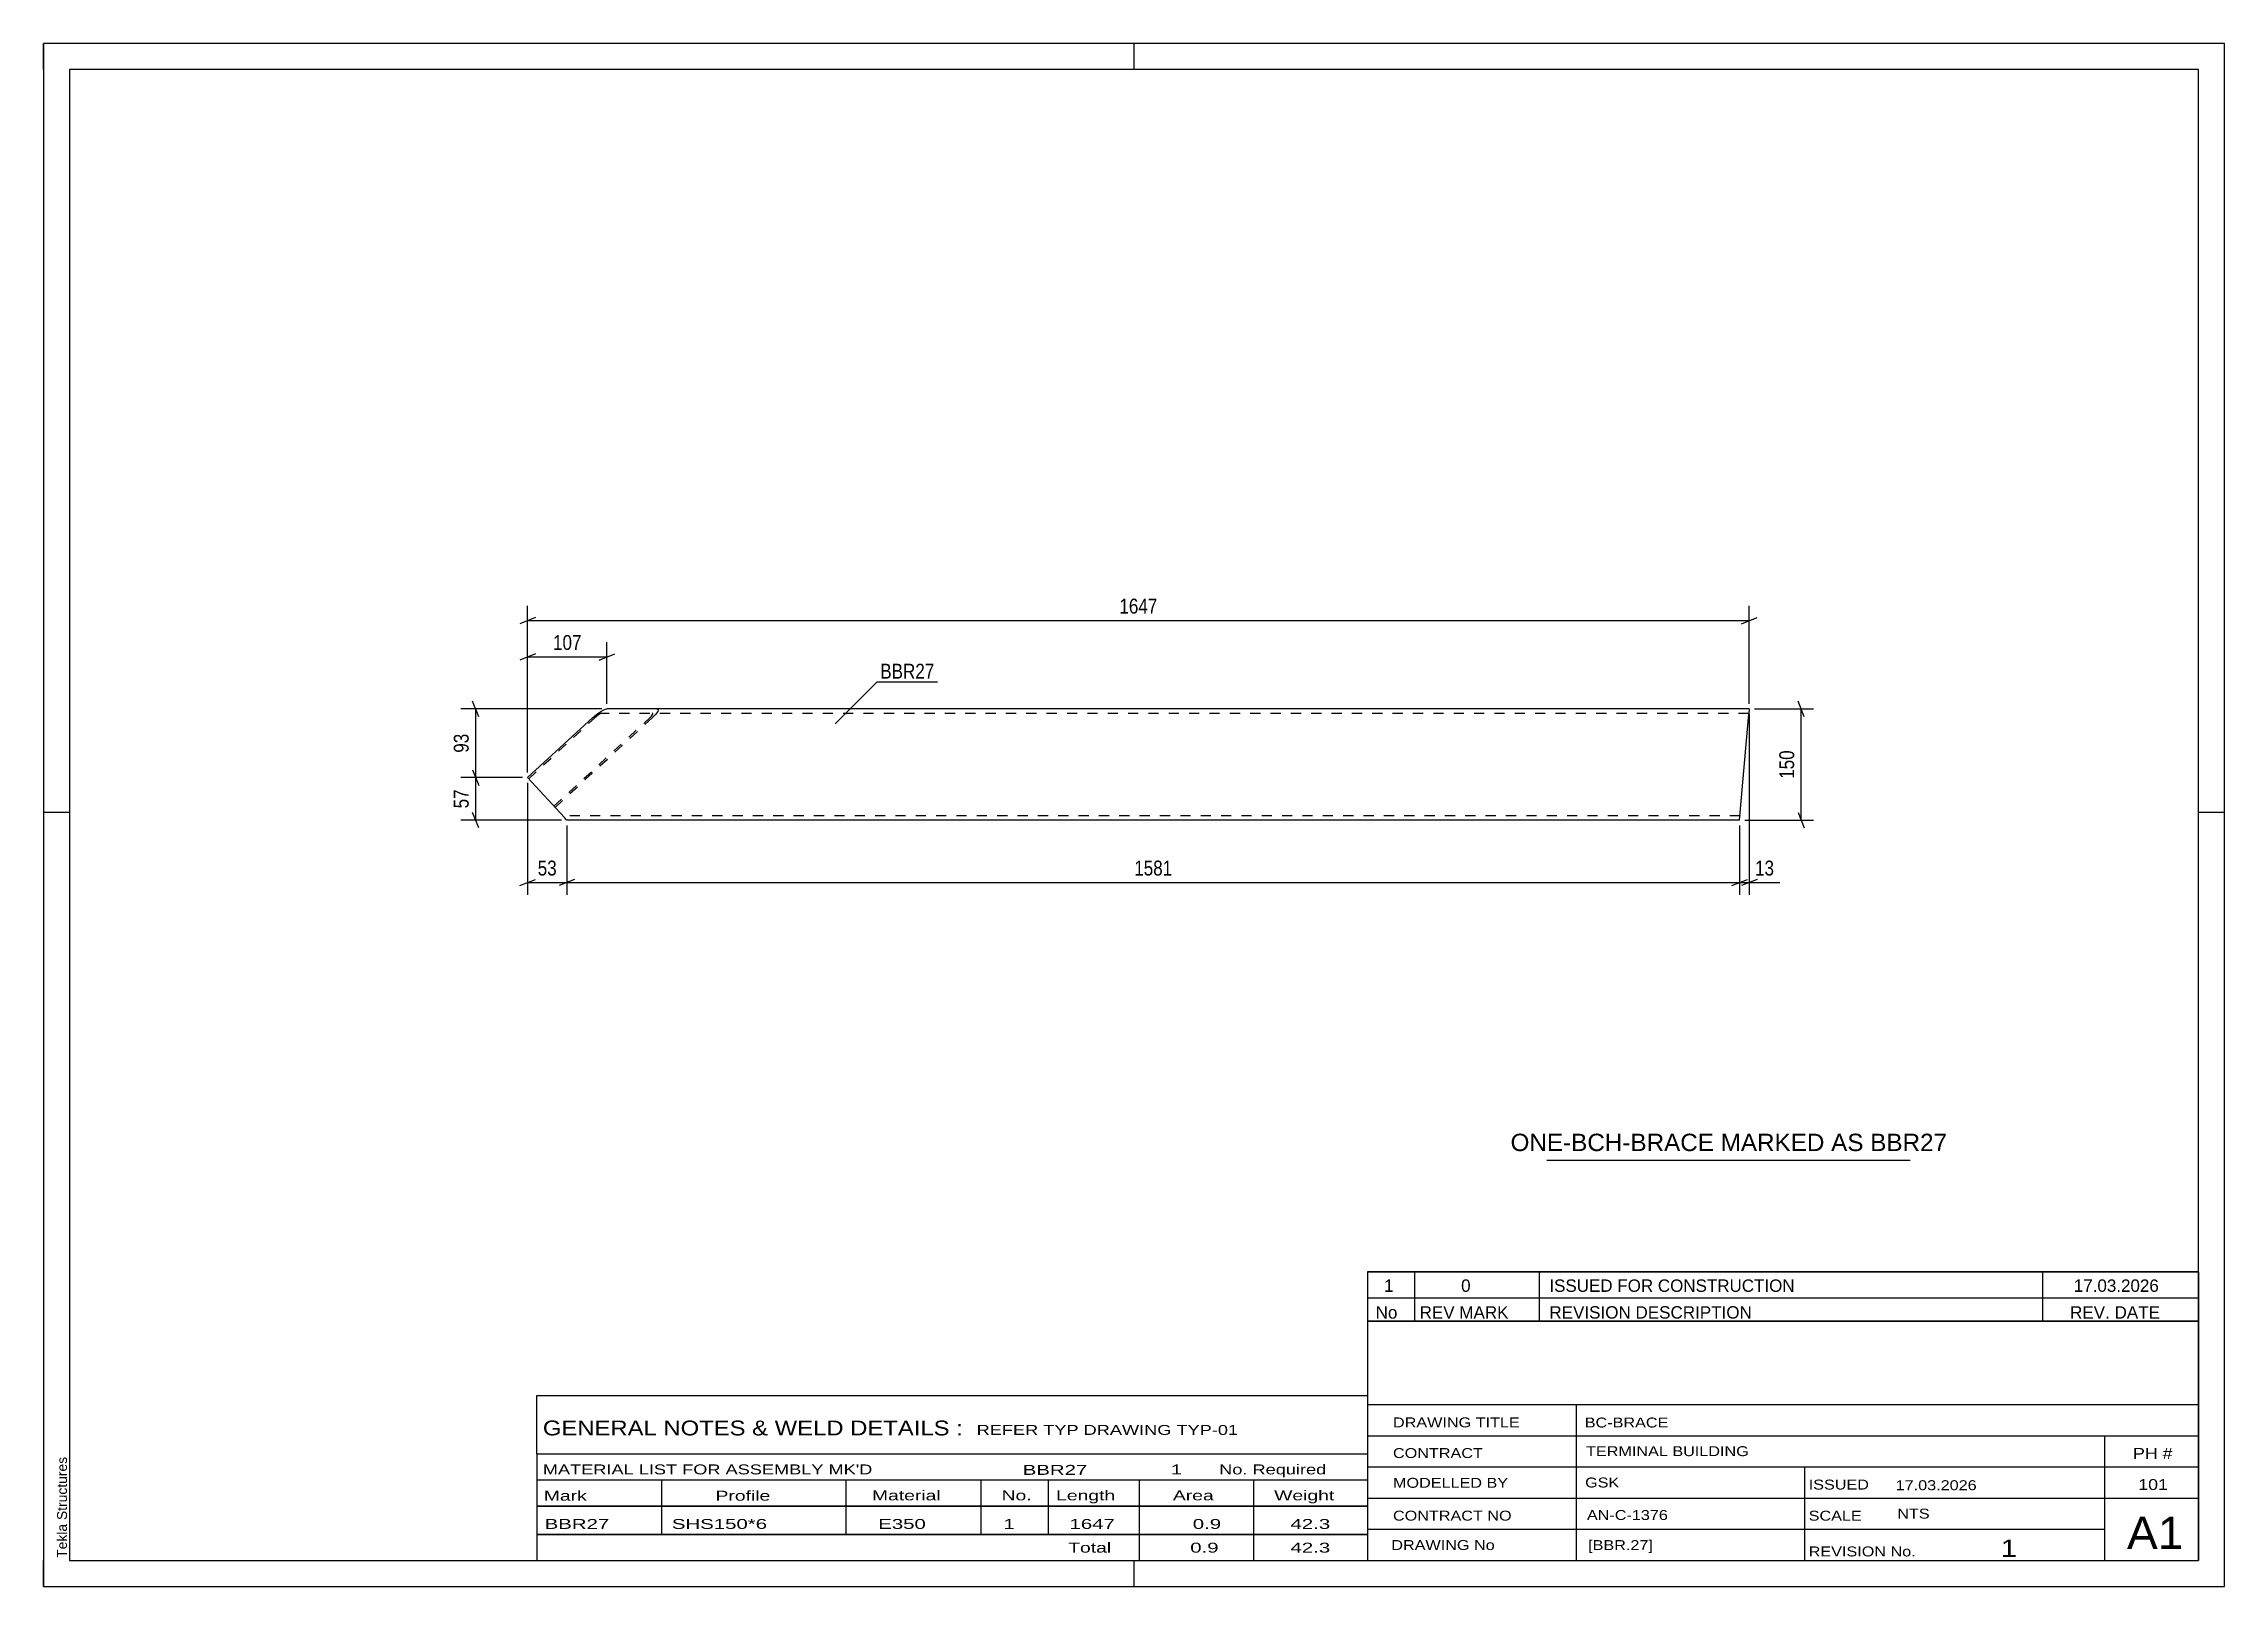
# Model space of a CAD drawing. Header units: millimetres. Extents: x 0 to 420, y 0 to 297.
import ezdxf

# ---------------------------------------------------------------- set-up
doc = ezdxf.new("R2010")
doc.units = ezdxf.units.MM
doc.linetypes.add('DXK_LINE_DOT2', pattern=[3.9198, 1.9599, -1.9599])
doc.styles.add('Arial', font='ARIAL.TTF', dxfattribs={"height": 0.2})
doc.styles.add('Arial Narrow', font='ARIALN.TTF', dxfattribs={"height": 0.2})

# ---------------------------------------------------------------- blocks, each defined once
blk = doc.blocks.new('Unknown-580739787-1161')
at = {"color": 5, "linetype": 'Continuous'}
for p, q in [((420, 297), (0, 297)), ((0, 297), (0, 0)), ((0, 292), (0, 297)), ((210, 292), (210, 297)), ((420, 0), (420, 297)), ((415, 292), (5, 292)), ((5, 292), (5, 5)), ((415, 5), (415, 292)), ((5, 149), (0, 149)), ((420, 149), (415, 149)), ((0, 0), (0, 5)), ((5, 5), (415, 5)), ((210, 0), (210, 5)), ((0, 0), (420, 0))]:
    blk.add_line(p, q, dxfattribs=at)
at = {"color": 174, "linetype": 'Continuous', "style": 'Arial'}
blk.add_text('Tekla Structures', height=1.9102, rotation=90, dxfattribs=at).set_placement((4.5, 5.5))
blk = doc.blocks.new('Part-580739787-1756 - 1750')
at = {"color": 2, "linetype": 'Continuous'}
for p, q in [((106.49, 167.87), (107.29, 168.43)), ((107.29, 168.43), (108, 168.8)), ((108, 168.8), (108.49, 168.93)), ((328.49, 168.93), (108.49, 168.93)), ((328.48, 168.8), (328.34, 167.22)), ((328.49, 168.93), (328.48, 168.8)), ((93.21, 155.71), (105.71, 167.22)), ((105.71, 167.22), (106.49, 167.87)), ((326.64, 147.5), (328.34, 167.22)), ((100.31, 148), (93.21, 155.71)), ((100.77, 147.5), (100.31, 148)), ((326.64, 147.5), (100.77, 147.5))]:
    blk.add_line(p, q, dxfattribs=at)
at = {"color": 7, "linetype": 'DXK_LINE_DOT2'}
for p, q in [((107.31, 168.01), (106.96, 167.82)), ((107.56, 168.07), (107.31, 168.01)), ((328.41, 168.07), (107.56, 168.07)), ((117.34, 168.01), (117.23, 168.07)), ((117.3, 167.87), (117.34, 168.01)), ((118.27, 168.43), (117.86, 167.87)), ((118.16, 168.93), (118.37, 168.8)), ((118.37, 168.8), (118.27, 168.43)), ((328.34, 167.22), (328.45, 168.43)), ((93.42, 155.48), (106.17, 167.22)), ((98.28, 150.2), (116.76, 167.22)), ((98.49, 149.97), (117.22, 167.22)), ((106.56, 167.54), (106.17, 167.22)), ((106.96, 167.82), (106.56, 167.54)), ((116.76, 167.22), (117.08, 167.54)), ((117.08, 167.54), (117.28, 167.82)), ((117.86, 167.87), (117.22, 167.22)), ((117.28, 167.82), (117.3, 167.87)), ((326.72, 148.36), (99.98, 148.36)), ((100.65, 147.63), (100.31, 148)), ((326.72, 148.36), (326.72, 148.42))]:
    blk.add_line(p, q, dxfattribs=at)
blk = doc.blocks.new('StraightDimension-580739787-1818 - 1750')
at = {"color": 7, "linetype": 'Continuous'}
for p, q in [((93.21, 154.71), (93.21, 133.1)), ((100.77, 146.5), (100.77, 133.1)), ((91.71, 134.9), (94.71, 136.1)), ((93.21, 135.5), (100.77, 135.5)), ((102.27, 136.1), (99.27, 134.9))]:
    blk.add_line(p, q, dxfattribs=at)
at = {"color": 0}
blk.add_wipeout([(99.42, 136.25), (99.42, 140.45), (94.56, 140.45), (94.56, 136.25)], dxfattribs=at)
at = {"color": 3, "style": 'Arial Narrow'}
blk.add_text('53', height=2.863, dxfattribs=at).set_placement((95.16, 136.85))
blk = doc.blocks.new('StraightDimension-580739787-1810 - 1750')
at = {"color": 7, "linetype": 'Continuous'}
for p, q in [((329.49, 168.93), (340.89, 168.93)), ((339.09, 167.43), (337.89, 170.43)), ((338.49, 147.5), (338.49, 168.93)), ((327.64, 147.5), (340.89, 147.5)), ((337.89, 149), (339.09, 146))]:
    blk.add_line(p, q, dxfattribs=at)
at = {"color": 0}
blk.add_wipeout([(337.74, 161.56), (333.54, 161.56), (333.54, 154.87), (337.74, 154.87)], dxfattribs=at)
at = {"color": 3, "style": 'Arial Narrow'}
blk.add_text('150', height=2.863, rotation=90.0002, dxfattribs=at).set_placement((337.14, 155.47))
blk = doc.blocks.new('StraightDimension-580739787-1816 - 1750')
at = {"color": 7, "linetype": 'Continuous'}
for p, q in [((328.49, 167.93), (328.49, 133.1)), ((326.64, 146.5), (326.64, 133.1)), ((325.14, 134.9), (328.14, 136.1)), ((326.64, 135.5), (328.49, 135.5)), ((329.99, 136.1), (326.99, 134.9))]:
    blk.add_line(p, q, dxfattribs=at)
at = {"color": 0}
blk.add_wipeout([(333.87, 136.25), (333.87, 140.45), (329.01, 140.45), (329.01, 136.25)], dxfattribs=at)
at = {"color": 7, "linetype": 'Continuous'}
blk.add_line((328.49, 135.5), (334.39, 135.5), dxfattribs=at)
blk.add_line((328.49, 135.5), (334.39, 135.5), dxfattribs=at)
at = {"color": 3, "style": 'Arial Narrow'}
blk.add_text('13', height=2.863, dxfattribs=at).set_placement((329.61, 136.85))
blk = doc.blocks.new('StraightDimension-580739787-1817 - 1750')
at = {"color": 7, "linetype": 'Continuous'}
for p, q in [((100.77, 146.5), (100.77, 133.1)), ((326.64, 146.5), (326.64, 133.1)), ((102.27, 136.1), (99.27, 134.9)), ((100.77, 135.5), (326.64, 135.5)), ((325.14, 134.9), (328.14, 136.1))]:
    blk.add_line(p, q, dxfattribs=at)
at = {"color": 0}
blk.add_wipeout([(217.96, 136.25), (217.96, 140.45), (209.45, 140.45), (209.45, 136.25)], dxfattribs=at)
at = {"color": 3, "style": 'Arial Narrow'}
blk.add_text('1581', height=2.863, dxfattribs=at).set_placement((210.05, 136.85))
blk = doc.blocks.new('StraightDimension-580739787-1830 - 1750')
at = {"color": 7, "linetype": 'Continuous'}
for p, q in [((94.71, 186.53), (91.71, 185.33)), ((93.21, 156.71), (93.21, 188.78)), ((93.21, 185.93), (328.49, 185.93)), ((326.99, 185.33), (329.99, 186.53)), ((328.49, 169.93), (328.49, 188.78))]:
    blk.add_line(p, q, dxfattribs=at)
at = {"color": 0}
blk.add_wipeout([(215.11, 186.68), (215.11, 190.88), (206.59, 190.88), (206.59, 186.68)], dxfattribs=at)
at = {"color": 3, "style": 'Arial Narrow'}
blk.add_text('1647', height=2.863, dxfattribs=at).set_placement((207.19, 187.28))
blk = doc.blocks.new('StraightDimension-580739787-2003 - 1750')
at = {"color": 7, "linetype": 'Continuous'}
for p, q in [((107.49, 168.93), (80.36, 168.93)), ((83.81, 167.43), (82.61, 170.43)), ((83.21, 155.71), (83.21, 168.93)), ((92.21, 155.71), (80.36, 155.71)), ((82.61, 157.21), (83.81, 154.21))]:
    blk.add_line(p, q, dxfattribs=at)
at = {"color": 0}
blk.add_wipeout([(82.46, 164.75), (78.26, 164.75), (78.26, 159.89), (82.46, 159.89)], dxfattribs=at)
at = {"color": 3, "style": 'Arial Narrow'}
blk.add_text('93', height=2.863, rotation=90.0002, dxfattribs=at).set_placement((81.86, 160.49))
blk = doc.blocks.new('StraightDimension-580739787-2004 - 1750')
at = {"color": 7, "linetype": 'Continuous'}
for p, q in [((92.21, 155.71), (80.36, 155.71)), ((82.61, 157.21), (83.81, 154.21)), ((83.21, 147.5), (83.21, 155.71)), ((99.77, 147.5), (80.36, 147.5)), ((83.81, 146), (82.61, 149))]:
    blk.add_line(p, q, dxfattribs=at)
at = {"color": 0}
blk.add_wipeout([(82.46, 154.03), (78.26, 154.03), (78.26, 149.18), (82.46, 149.18)], dxfattribs=at)
at = {"color": 3, "style": 'Arial Narrow'}
blk.add_text('57', height=2.863, rotation=90.0002, dxfattribs=at).set_placement((81.86, 149.78))
blk = doc.blocks.new('StraightDimension-580739787-2024 - 1750')
at = {"color": 7, "linetype": 'Continuous'}
for p, q in [((93.21, 156.71), (93.21, 181.78)), ((108.49, 169.93), (108.49, 181.78)), ((94.71, 179.53), (91.71, 178.33)), ((93.21, 178.93), (108.49, 178.93)), ((106.99, 178.33), (109.99, 179.53))]:
    blk.add_line(p, q, dxfattribs=at)
at = {"color": 0}
blk.add_wipeout([(104.19, 179.68), (104.19, 183.88), (97.51, 183.88), (97.51, 179.68)], dxfattribs=at)
at = {"color": 3, "style": 'Arial Narrow'}
blk.add_text('107', height=2.863, dxfattribs=at).set_placement((98.11, 180.28))
blk = doc.blocks.new('Unknown-580739787-2217')
at = {"color": 7, "linetype": 'Continuous'}
for p, q in [((255, 51.05), (255, 5)), ((255, 51.05), (415, 51.05)), ((415, 51), (415, 5)), ((255, 35), (415, 35)), ((295.14, 35), (295.14, 5)), ((255, 29), (415, 29)), ((397, 5.05), (397, 29.05)), ((255, 23), (415, 23)), ((339.14, 23), (339.14, 5)), ((255, 17), (415, 17)), ((255, 11), (397, 11)), ((255, 5), (415, 5))]:
    blk.add_line(p, q, dxfattribs=at)
at = {"color": 7, "style": 'Arial Narrow'}
for s, height, width, p in [('DRAWING TITLE', 1.9089, 1.425378, (259.88, 30.61)), ('BC-BRACE', 1.909, 1.425378, (296.81, 30.59)), ('CONTRACT', 1.909, 1.425378, (259.88, 24.71)), ('TERMINAL BUILDING', 1.9089, 1.425378, (297.06, 25.07)), ('MODELLED BY', 1.9089, 1.425378, (259.88, 18.98)), ('GSK', 1.909, 1.425378, (296.88, 19.04)), ('ISSUED', 1.909, 1.425378, (339.94, 18.64)), ('17.03.2026', 1.909, 1.425378, (356.69, 18.52)), ('CONTRACT NO', 1.9089, 1.425378, (259.88, 12.66)), ('AN-C-1376', 1.909, 1.425378, (297.23, 12.78)), ('SCALE', 1.909, 1.425378, (339.94, 12.65)), ('A1', 6.204, 1.25, (401.24, 7.2)), ('DRAWING No', 1.909, 1.425378, (259.56, 7)), ('[BBR.27]', 1.909, 1.425378, (297.46, 6.99)), ('1', 3.34, 1.5, (376.91, 5.68)), ('REVISION No.', 1.9089, 1.425378, (339.94, 5.77))]:
    blk.add_text(s, height=height, dxfattribs=dict(at, width=width)).set_placement(p)
at = {"color": 7, "linetype": 'Continuous', "style": 'Arial Narrow'}
for s, height, width, p in [('PH #', 2.1, 1.42538, (402.4, 24.55)), ('101', 2.1, 1.42538, (403.41, 18.55)), ('NTS', 1.909, 1.425378, (357, 13.05))]:
    blk.add_text(s, height=height, dxfattribs=dict(at, width=width)).set_placement(p)
blk = doc.blocks.new('Unknown-580739787-2218')
at = {"color": 7, "linetype": 'Continuous'}
for p, q in [((255, 60.55), (415, 60.55)), ((415, 60.55), (255, 60.55)), ((255, 60.55), (255, 55.55)), ((264, 60.55), (264, 55.55)), ((288, 60.55), (288, 55.55)), ((385, 60.55), (385, 55.55)), ((415, 60.55), (415, 55.55)), ((255, 55.55), (415, 55.55)), ((255, 55.55), (255, 51.05)), ((255, 55.55), (415, 55.55)), ((264, 55.55), (264, 51.05)), ((288, 55.55), (288, 51.05)), ((385, 55.55), (385, 51.05)), ((415, 55.55), (415, 51.05)), ((415, 51.05), (255, 51.05))]:
    blk.add_line(p, q, dxfattribs=at)
at = {"color": 7, "linetype": 'Continuous', "style": 'Arial Narrow'}
for s, height, width, p in [('1', 2.39, 1.196471, (258.16, 56.7)), ('0', 2.39, 1.196471, (273, 56.7)), ('ISSUED FOR CONSTRUCTION', 2.3861, 1.196471, (290, 56.7)), ('17.03.2026', 2.386, 1.196471, (391, 56.7)), ('No', 2.386, 1.2, (256.54, 51.55)), ('REV MARK', 2.386, 1.2, (265, 51.55)), ('REVISION DESCRIPTION', 2.3861, 1.2, (290, 51.55)), ('REV. DATE', 2.386, 1.2, (390.28, 51.55))]:
    blk.add_text(s, height=height, dxfattribs=dict(at, width=width)).set_placement(p)
blk = doc.blocks.new('Unknown-580739787-2219')
at = {"color": 7, "linetype": 'Continuous'}
for p, q in [((95, 36.75), (255, 36.75)), ((95, 25.5), (95, 36.75)), ((255, 36.75), (255, 25.5)), ((95, 25.5), (255, 25.5)), ((95, 25.5), (95, 20.5)), ((255, 25.5), (255, 20.5)), ((95, 20.5), (255, 20.5)), ((95, 20.5), (95, 15.5)), ((119, 20.5), (119, 15.5)), ((154.5, 20.5), (154.5, 15.5)), ((180.5, 20.5), (180.5, 15.5)), ((193.5, 20.5), (193.5, 15.5)), ((211, 20.5), (211, 15.5)), ((233, 20.5), (233, 15.5)), ((255, 20.5), (255, 15.5)), ((95, 15.5), (255, 15.5)), ((95, 15.45), (95, 10.05)), ((95, 15.45), (255, 15.45)), ((119, 15.5), (119, 10)), ((154.5, 15.5), (154.5, 10)), ((180.5, 15.5), (180.5, 10)), ((193.5, 15.5), (193.5, 10)), ((211, 15.5), (211, 10)), ((233, 15.5), (233, 10)), ((255, 15.45), (255, 10.05)), ((95, 10.05), (255, 10.05)), ((95, 10), (255, 10)), ((95, 10), (95, 5)), ((211, 10), (211, 5)), ((233, 10), (233, 5)), ((255, 10), (255, 5)), ((95, 5), (255, 5))]:
    blk.add_line(p, q, dxfattribs=at)
at = {"color": 7, "style": 'Arial Narrow'}
for s, height, width, p in [('GENERAL NOTES & WELD DETAILS :', 2.8633, 1.4, (96.15, 29.06)), ('REFER TYP DRAWING TYP-01', 1.9089, 1.6, (179.7, 29.16)), ("MATERIAL LIST FOR ASSEMBLY MK'D", 1.9089, 1.6, (96.15, 21.56)), ('BBR27', 1.909, 1.794707, (188.57, 21.47)), ('1', 1.91, 1.794707, (217.08, 21.56)), ('No. Required', 1.9089, 1.6, (226.41, 21.56)), ('Mark', 1.909, 1.7, (96.34, 16.5)), ('Profile', 1.909, 1.7, (129.41, 16.5)), ('Material', 1.909, 1.7, (159.54, 16.56)), ('No.', 1.909, 1.7, (184.5, 16.56)), ('Length', 1.909, 1.7, (195, 16.56)), ('Area', 1.909, 1.7, (217.5, 16.56)), ('Weight', 1.909, 1.7, (237, 16.56))]:
    blk.add_text(s, height=height, dxfattribs=dict(at, width=width)).set_placement(p)
at = {"color": 7, "linetype": 'Continuous', "style": 'Arial Narrow'}
for s, height, width, p in [('BBR27', 1.909, 1.794707, (96.5, 11.06)), ('SHS150*6', 1.909, 1.794707, (121, 11.06)), ('E350', 1.909, 1.794707, (160.74, 11.06)), ('1', 1.91, 1.794707, (184.86, 11.06)), ('1647', 1.909, 1.794707, (197.58, 11.06)), ('0.9', 1.909, 1.794707, (221.32, 11.06)), ('42.3', 1.909, 1.794707, (240.14, 11.06)), ('Total', 1.909, 1.7, (197.33, 6.5)), ('0.9', 1.909, 1.794707, (220.83, 6.5)), ('42.3', 1.909, 1.794707, (240.14, 6.5))]:
    blk.add_text(s, height=height, dxfattribs=dict(at, width=width)).set_placement(p)
blk = doc.blocks.new('Unknown-580739787-2220')
at = {"color": 7, "linetype": 'Continuous'}
blk.add_line((289.5, 82.05), (359.5, 82.05), dxfattribs=at)
at = {"color": 7, "style": 'Arial'}
blk.add_text('ONE-BCH-BRACE MARKED AS BBR27', height=3.3428, dxfattribs=at).set_placement((282.52, 83.8))
blk = doc.blocks.new('Mark-580739787-1791 - 1750')
at = {"color": 0}
blk.add_wipeout([(171.56, 174.75), (171.56, 177.75), (161.14, 177.75), (161.14, 174.75)], dxfattribs=at)
blk.add_wipeout([(171.56, 174.75), (171.56, 177.75), (161.14, 177.75), (161.14, 174.75)], dxfattribs=at)
at = {"color": 30, "linetype": 'Continuous'}
for p, q in [((152.42, 166.05), (160.54, 174.15)), ((160.54, 174.15), (172.16, 174.15))]:
    blk.add_line(p, q, dxfattribs=at)
at = {"color": 3, "style": 'Arial Narrow'}
blk.add_text('BBR27', height=2.863, dxfattribs=at).set_placement((161.14, 174.75))

msp = doc.modelspace()

# ---------------------------------------------------------------- block references
for name in ['Unknown-580739787-1161', 'Part-580739787-1756 - 1750', 'Unknown-580739787-2220', 'Unknown-580739787-2218', 'Unknown-580739787-2217', 'Unknown-580739787-2219']:
    msp.add_blockref(name, (0, 0))

# ---------------------------------------------------------------- next in the draw order: block references
for name in ['StraightDimension-580739787-1810 - 1750', 'StraightDimension-580739787-1818 - 1750']:
    msp.add_blockref(name, (0, 0))

# ---------------------------------------------------------------- next in the draw order: block references
msp.add_blockref('StraightDimension-580739787-1816 - 1750', (0, 0))

# ---------------------------------------------------------------- next in the draw order: block references
for name in ['StraightDimension-580739787-1830 - 1750', 'StraightDimension-580739787-1817 - 1750']:
    msp.add_blockref(name, (0, 0))

# ---------------------------------------------------------------- next in the draw order: block references
for name in ['Mark-580739787-1791 - 1750', 'StraightDimension-580739787-2003 - 1750']:
    msp.add_blockref(name, (0, 0))

# ---------------------------------------------------------------- next in the draw order: block references
msp.add_blockref('StraightDimension-580739787-2004 - 1750', (0, 0))

# ---------------------------------------------------------------- next in the draw order: block references
msp.add_blockref('StraightDimension-580739787-2024 - 1750', (0, 0))

doc.saveas('drawing.dxf')
